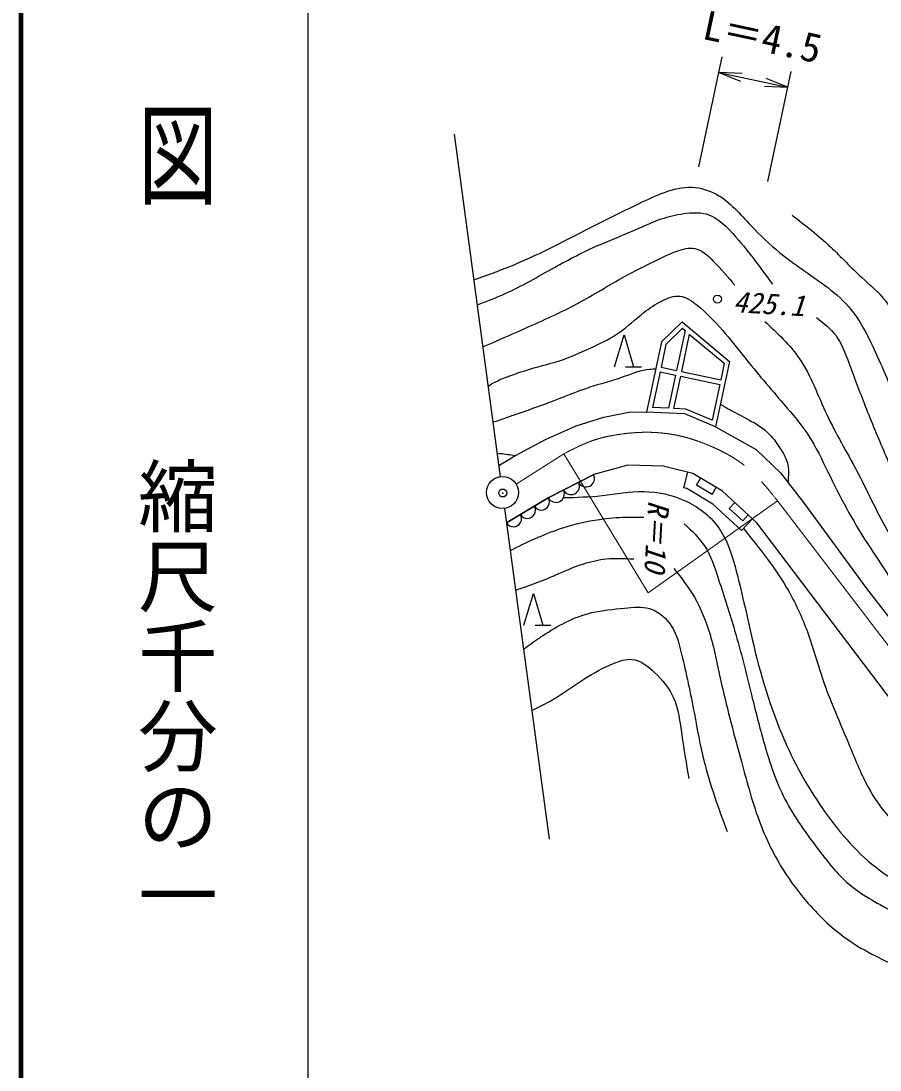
# Model space of a CAD drawing. Units: millimetres, scale not verified. Extents: x 40000 to 680000, y 20000 to 380000.
# Drawn here: x 40000 to 93878, y 252535 to 318295 of the extents above; entities that cross this region are included whole.
import ezdxf
from ezdxf.enums import TextEntityAlignment as Align

# ---------------------------------------------------------------- set-up
doc = ezdxf.new("R2010")
doc.units = ezdxf.units.MM
doc.header["$LTSCALE"] = 1000
doc.header["$PDMODE"] = 32
doc.header["$PDSIZE"] = 500
doc.linetypes.add('CHAIN', pattern=[18.5, 12, -1.5, 3.5, -1.5])
for name, color, linetype, lineweight in [('M-BGD', 7, 'Continuous', 25), ('M-BMK', 2, 'CHAIN', 13), ('M-BMK-SRVR', 3, 'Continuous', 25), ('M-STR-HTXT', 7, 'Continuous', 13), ('M-STR-STR3', 7, 'Continuous', 25), ('M-TTL', 2, 'Continuous', 140), ('M-TTL-BAND', 7, 'Continuous', 25)]:
    doc.layers.add(name, color=color, linetype=linetype, lineweight=lineweight)
doc.layers.add('M-OTRS', color=6, linetype='Continuous')
doc.styles.add('@ＭＳ ゴシック', font='')
doc.styles.add('ＭＳ ゴシック', font='')
doc.styles.get('@ＭＳ ゴシック').set_extended_font_data('@MS Gothic')
doc.styles.get('ＭＳ ゴシック').set_extended_font_data('MS Gothic')

# ---------------------------------------------------------------- blocks, each defined once
blk = doc.blocks.new('open_arrow')
at = {"color": 0, "linetype": 'Continuous', "lineweight": -2}
blk.add_lwpolyline([(7.5, 1.25), (0, 0), (7.5, -1.25)], dxfattribs=at)

msp = doc.modelspace()

# ---------------------------------------------------------------- linework, layer by layer
at = {"layer": 'M-BGD'}
for p, q in [((81464, 299433), (80173, 298174)), ((81464, 299433), (84441, 296959)), ((77222, 296619), (77822, 298619)), ((77822, 298619), (78422, 296619)), ((81480, 299030), (80448, 298023)), ((81654, 298885), (81123, 296392)), ((81914, 298669), (81416, 296330)), ((81480, 299030), (81654, 298885)), ((81914, 298669), (84110, 296844)), ((80173, 298174), (79236, 293773)), ((80448, 298023), (80145, 296601)), ((77922, 296619), (78922, 296619)), ((80145, 296601), (81123, 296392)), ((84441, 296959), (83567, 292851)), ((84110, 296844), (83889, 295803)), ((80082, 296307), (79603, 294058)), ((80082, 296307), (81060, 296099)), ((81060, 296099), (80616, 294015)), ((81354, 296036), (80920, 294002)), ((81354, 296036), (83826, 295510)), ((81416, 296330), (83889, 295803)), ((83826, 295510), (83349, 293269)), ((80616, 294015), (79603, 294058)), ((81701, 293969), (80920, 294002)), ((83349, 293269), (81701, 293969)), ((74815, 292915), (76553, 293453)), ((76553, 293453), (78222, 293784)), ((78222, 293784), (79236, 293773)), ((81634, 293671), (79236, 293773)), ((83567, 292851), (81634, 293671)), ((72938, 292080), (74815, 292915)), ((83567, 292851), (86113, 291437)), ((70974, 291037), (72938, 292080)), ((86113, 291437), (87625, 289960)), ((69965, 290440), (70974, 291037)), ((78070, 290443), (75920, 289862)), ((80278, 290384), (78070, 290443)), ((82137, 289920), (80278, 290384)), ((81803, 290003), (81560, 289033)), ((75920, 289862), (73073, 288409)), ((73073, 288409), (75920, 289862)), ((83996, 288816), (82137, 289920)), ((82363, 289204), (82618, 289634)), ((87625, 289960), (89068, 288117)), ((81752, 288985), (81560, 289033)), ((83396, 288009), (81752, 288985)), ((83352, 288617), (82363, 289204)), ((83352, 288617), (83607, 289047)), ((86146, 286840), (83996, 288816)), ((73073, 288409), (70451, 286834)), ((70451, 286834), (73073, 288409)), ((84426, 287742), (84764, 288110)), ((89068, 288117), (93031, 282729)), ((85193, 286358), (83396, 288009)), ((85273, 286964), (84426, 287742)), ((85869, 287094), (85193, 286358)), ((85273, 286964), (85611, 287332)), ((94745, 275510), (86146, 286840)), ((71539, 280413), (72139, 282413)), ((72139, 282413), (72739, 280413)), ((93031, 282729), (96715, 277949)), ((72239, 280413), (73239, 280413))]:
    msp.add_line(p, q, dxfattribs=at)
msp.add_circle((83683, 300866), 250, dxfattribs=at)
for centre, radius, start, end in [((74496, 289135), 533, 207.03086, 27.03086), ((75445, 289619), 533, 207.03086, 27.03086), ((73547, 288651), 533, 207.03086, 27.03086), ((72636, 288146), 510, 210.98362, 30.98362), ((71762, 287622), 510, 210.98362, 30.98362), ((70888, 287097), 510, 210.98362, 30.98362)]:
    msp.add_arc(centre, radius, start, end, dxfattribs=at)
for points, knots in [([(68399, 302072), (69179, 302348), (69959, 302623), (70724, 302934), (72333, 303589), (73876, 304402), (75428, 305194), (76538, 305761), (77652, 306317), (78771, 306855), (79292, 307104), (79813, 307350), (80363, 307546), (80920, 307745), (81505, 307894), (82092, 307869), (82620, 307847), (83149, 307684), (83614, 307431), (84471, 306964), (85108, 306190), (85782, 305471), (86357, 304857), (86958, 304284), (87603, 303765), (88495, 303046), (89469, 302431), (90394, 301735), (90932, 301330), (91453, 300898), (91893, 300398), (92625, 299563), (93130, 298540), (93599, 297515), (94153, 296305), (94657, 295095), (95144, 293872), (95824, 292165), (96470, 290435), (97219, 288753), (97903, 287217), (98673, 285721), (99502, 284256), (100255, 282925), (101057, 281621), (101947, 280382), (102584, 279494), (103266, 278640), (103999, 277822), (104834, 276890), (105736, 276004), (106766, 275309), (107573, 274764), (108458, 274337), (109372, 273971), (110313, 273595), (111284, 273284), (112277, 273164), (113533, 273013), (114824, 273166), (116082, 273395), (117177, 273593), (118246, 273848), (119334, 274040), (120437, 274236), (121558, 274367), (122677, 274386), (123916, 274407), (125152, 274291), (126390, 274202), (127222, 274142), (128055, 274094), (128881, 273994), (129786, 273885), (130683, 273714), (131602, 273671), (132489, 273630), (133397, 273707), (134230, 273994), (135233, 274339), (136128, 274987), (136905, 275724), (137473, 276262), (137977, 276847), (138481, 277433)], [0, 0, 0, 0, 1, 1, 1, 2, 2, 2, 3, 3, 3, 4, 4, 4, 5, 5, 5, 6, 6, 6, 7, 7, 7, 8, 8, 8, 9, 9, 9, 10, 10, 10, 11, 11, 11, 12, 12, 12, 13, 13, 13, 14, 14, 14, 15, 15, 15, 16, 16, 16, 17, 17, 17, 18, 18, 18, 19, 19, 19, 20, 20, 20, 21, 21, 21, 22, 22, 22, 23, 23, 23, 24, 24, 24, 25, 25, 25, 26, 26, 26, 27, 27, 27, 28, 28, 28, 28]), ([(68611, 300500), (69202, 300723), (69792, 300947), (70367, 301205), (71429, 301682), (72436, 302278), (73457, 302845), (74367, 303350), (75288, 303833), (76239, 304248), (76899, 304536), (77572, 304791), (78235, 305080), (78875, 305358), (79505, 305667), (80161, 305888), (80613, 306041), (81078, 306151), (81563, 306221), (82035, 306288), (82527, 306316), (82966, 306197), (83709, 305995), (84303, 305371), (84844, 304747), (85693, 303766), (86410, 302783), (87126, 301799)], [0, 0, 0, 0, 1, 1, 1, 2, 2, 2, 3, 3, 3, 4, 4, 4, 5, 5, 5, 6, 6, 6, 7, 7, 7, 8, 8, 8, 9, 9, 9, 9]), ([(88360, 306125), (89188, 305487), (90015, 304848), (90772, 304137), (91436, 303514), (92047, 302836), (92727, 302215), (93247, 301740), (93808, 301299), (94226, 300748), (94630, 300216), (94899, 299582), (95171, 298956), (95562, 298055), (95958, 297174), (96344, 296284), (96880, 295052), (97398, 293804), (97941, 292569), (98502, 291291), (99089, 290028), (99668, 288757), (100180, 287633), (100685, 286503), (101297, 285433), (101871, 284429), (102539, 283478), (103252, 282565), (104051, 281544), (104906, 280572), (105762, 279600)], [0, 0, 0, 0, 1, 1, 1, 2, 2, 2, 3, 3, 3, 4, 4, 4, 5, 5, 5, 6, 6, 6, 7, 7, 7, 8, 8, 8, 9, 9, 9, 10, 10, 10, 10]), ([(68964, 297873), (69231, 297984), (69498, 298095), (69763, 298210), (69842, 298245), (69921, 298279), (69999, 298314), (70550, 298557), (71100, 298799), (71651, 299042), (72750, 299527), (73851, 300017), (74907, 300587), (75903, 301123), (76858, 301731), (77855, 302275), (78482, 302617), (79125, 302935), (79757, 303249), (80203, 303472), (80644, 303693), (81136, 303867), (81503, 303998), (81898, 304102), (82253, 304034), (82694, 303949), (83073, 303599), (83418, 303249), (83918, 302742), (84345, 302235), (84773, 301728)], [0, 0, 0, 0, 1, 1, 1, 2, 2, 2, 3, 3, 3, 4, 4, 4, 5, 5, 5, 6, 6, 6, 7, 7, 7, 8, 8, 8, 9, 9, 9, 10, 10, 10, 10]), ([(69296, 295410), (69595, 295583), (69894, 295756), (70213, 295886), (70282, 295914), (70352, 295940), (70422, 295966), (70913, 296147), (71406, 296319), (71907, 296468), (72614, 296678), (73336, 296843), (74030, 297083), (74680, 297307), (75305, 297598), (75930, 297893), (76479, 298152), (77028, 298414), (77523, 298759), (78065, 299137), (78542, 299615), (79060, 300017), (79413, 300291), (79786, 300530), (80205, 300743), (80563, 300925), (80956, 301088), (81323, 301050), (81703, 301012), (82057, 300758), (82385, 300492), (83596, 299510), (84459, 298362), (85374, 297223), (86165, 296238), (86996, 295261), (87833, 294289), (88385, 293647), (88940, 293008), (89398, 292305), (89861, 291592), (90224, 290813), (90599, 290042), (91351, 288495), (92151, 286979), (93086, 285544), (93545, 284838), (94037, 284152), (94455, 283420), (94810, 282797), (95112, 282140), (95461, 281520), (95735, 281032), (96038, 280567), (96327, 280067), (96502, 279764), (96672, 279448), (96718, 279117), (96764, 278785), (96686, 278438), (96607, 278090)], [0, 0, 0, 0, 1, 1, 1, 2, 2, 2, 3, 3, 3, 4, 4, 4, 5, 5, 5, 6, 6, 6, 7, 7, 7, 8, 8, 8, 9, 9, 9, 10, 10, 10, 11, 11, 11, 12, 12, 12, 13, 13, 13, 14, 14, 14, 15, 15, 15, 16, 16, 16, 17, 17, 17, 18, 18, 18, 19, 19, 19, 20, 20, 20, 20]), ([(86644, 299463), (87437, 298729), (88230, 297994), (88825, 297126), (89552, 296065), (89986, 294805), (90539, 293620), (91103, 292413), (91792, 291284), (92409, 290113), (93062, 288877), (93636, 287594), (94318, 286373), (94975, 285198), (95731, 284082), (96461, 282945), (97130, 281903), (97776, 280845), (98526, 279867), (99268, 278899), (100112, 278011), (100941, 277101), (101638, 276337), (102325, 275558), (103123, 274920), (103952, 274256), (104901, 273744), (105849, 273232)], [0, 0, 0, 0, 1, 1, 1, 2, 2, 2, 3, 3, 3, 4, 4, 4, 5, 5, 5, 6, 6, 6, 7, 7, 7, 8, 8, 8, 9, 9, 9, 9]), ([(89884, 299707), (90327, 299365), (90770, 299022), (91096, 298590), (91437, 298138), (91650, 297589), (91857, 297045), (92204, 296130), (92530, 295231), (92879, 294335), (93262, 293349), (93672, 292365), (94091, 291387), (94497, 290441), (94912, 289500), (95375, 288582), (95827, 287687), (96324, 286813), (96825, 285944), (97575, 284640), (98331, 283344), (99122, 282060), (99715, 281097), (100328, 280140), (101047, 279279), (101941, 278209), (102999, 277285), (104043, 276337), (104969, 275495), (105885, 274634), (106931, 273983), (107902, 273379), (108985, 272956), (110068, 272532)], [0, 0, 0, 0, 1, 1, 1, 2, 2, 2, 3, 3, 3, 4, 4, 4, 5, 5, 5, 6, 6, 6, 7, 7, 7, 8, 8, 8, 9, 9, 9, 10, 10, 10, 11, 11, 11, 11]), ([(69601, 293145), (69884, 293240), (70167, 293335), (70449, 293435), (70559, 293475), (70670, 293515), (70780, 293555), (70891, 293594), (71002, 293633), (71113, 293671), (71779, 293902), (72448, 294125), (73108, 294373), (73976, 294697), (74830, 295062), (75707, 295351), (76418, 295585), (77144, 295769), (77858, 296021), (78374, 296204), (78883, 296422), (79423, 296468), (79437, 296470), (79452, 296471), (79467, 296472), (79583, 296481), (79700, 296490), (79817, 296500)], [0, 0, 0, 0, 1, 1, 1, 2, 2, 2, 3, 3, 3, 4, 4, 4, 5, 5, 5, 6, 6, 6, 7, 7, 7, 8, 8, 8, 9, 9, 9, 9]), ([(83893, 294261), (83950, 294226), (84006, 294191), (84063, 294157), (84176, 294088), (84292, 294023), (84408, 293959), (84755, 293767), (85105, 293583), (85458, 293395), (85943, 293137), (86435, 292871), (86827, 292501), (87118, 292226), (87354, 291894), (87581, 291551), (87776, 291257), (87965, 290955), (88056, 290629), (88169, 290227), (88135, 289790), (88101, 289352)], [0, 0, 0, 0, 1, 1, 1, 2, 2, 2, 3, 3, 3, 4, 4, 4, 5, 5, 5, 6, 6, 6, 7, 7, 7, 7]), ([(69936, 291198), (69976, 291194), (70016, 291191), (70055, 291188), (70374, 291159), (70689, 291106), (71005, 291054)], [0, 0, 0, 0, 1, 1, 1, 2, 2, 2, 2]), ([(74025, 288415), (74834, 288437), (75644, 288458), (76450, 288545), (77319, 288639), (78185, 288809), (79057, 288800), (79928, 288791), (80804, 288604), (81613, 288238), (82435, 287866), (83188, 287312), (83709, 286602), (84244, 285874), (84536, 284984), (84783, 284097), (85207, 282575), (85501, 281060), (85857, 279547), (86366, 277375), (87002, 275204), (87901, 273156), (88595, 271577), (89447, 270070), (90458, 268657), (91418, 267315), (92523, 266057), (93832, 265079), (95122, 264114), (96609, 263420), (98126, 262829), (100025, 262089), (101970, 261510), (103954, 261142), (105825, 260795), (107731, 260636), (109629, 260426), (111435, 260227), (113234, 259983), (115048, 259915), (116379, 259866), (117718, 259912), (119036, 259762), (120811, 259560), (122549, 259005), (124199, 258279), (125410, 257747), (126575, 257124), (127829, 256746), (128962, 256404), (130169, 256262), (131357, 256285), (132719, 256313), (134057, 256558), (135396, 256848), (137126, 257223), (138858, 257673), (140406, 258484), (141769, 259197), (142990, 260190), (144138, 261244), (145300, 262312), (146388, 263443), (147359, 264670), (148737, 266413), (149879, 268350), (150886, 270345), (151817, 272187), (152634, 274078), (153545, 275917), (154317, 277476), (155157, 278998), (155947, 280569), (156517, 281702), (157061, 282861), (157737, 283892), (158130, 284493), (158568, 285050), (159015, 285682), (159323, 286118), (159635, 286589), (160088, 286755), (160471, 286896), (160954, 286819), (161367, 286653), (162367, 286250), (162954, 285321), (163565, 284455), (164212, 283537), (164887, 282690), (165508, 281796), (166548, 280298), (167434, 278670), (168319, 277042)], [0, 0, 0, 0, 1, 1, 1, 2, 2, 2, 3, 3, 3, 4, 4, 4, 5, 5, 5, 6, 6, 6, 7, 7, 7, 8, 8, 8, 9, 9, 9, 10, 10, 10, 11, 11, 11, 12, 12, 12, 13, 13, 13, 14, 14, 14, 15, 15, 15, 16, 16, 16, 17, 17, 17, 18, 18, 18, 19, 19, 19, 20, 20, 20, 21, 21, 21, 22, 22, 22, 23, 23, 23, 24, 24, 24, 25, 25, 25, 26, 26, 26, 27, 27, 27, 28, 28, 28, 29, 29, 29, 30, 30, 30, 31, 31, 31, 31]), ([(70685, 285091), (71187, 285352), (71689, 285612), (72207, 285836), (72280, 285867), (72353, 285898), (72425, 285928), (72936, 286142), (73449, 286350), (73975, 286521), (74728, 286768), (75507, 286941), (76294, 287052), (76840, 287130), (77391, 287177), (77942, 287192), (78314, 287202), (78687, 287197), (79060, 287192)], [0, 0, 0, 0, 1, 1, 1, 2, 2, 2, 3, 3, 3, 4, 4, 4, 5, 5, 5, 6, 6, 6, 6]), ([(81602, 286773), (82061, 286343), (82520, 285913), (82860, 285404), (83280, 284773), (83516, 284021), (83754, 283280), (84098, 282207), (84447, 281160), (84760, 280095), (85151, 278761), (85487, 277399), (85821, 276044), (86070, 275035), (86318, 274029), (86604, 273026), (86947, 271818), (87345, 270614), (87917, 269506), (88499, 268376), (89261, 267346), (90040, 266321), (90608, 265573), (91186, 264828), (91884, 264225), (92686, 263533), (93647, 263027), (94595, 262521), (95438, 262070), (96271, 261618), (97137, 261235), (98236, 260750), (99388, 260376), (100546, 260034), (101766, 259673), (102992, 259347), (104234, 259084), (105580, 258799), (106944, 258588), (108313, 258441), (109855, 258277), (111403, 258195), (112951, 258106), (114146, 258038), (115341, 257966), (116528, 257827), (117500, 257713), (118468, 257554), (119434, 257380), (120373, 257210), (121311, 257024), (122228, 256765), (123224, 256483), (124194, 256114), (125161, 255731), (126186, 255326), (127207, 254905), (128263, 254614), (129507, 254270), (130799, 254107), (132090, 253943)], [0, 0, 0, 0, 1, 1, 1, 2, 2, 2, 3, 3, 3, 4, 4, 4, 5, 5, 5, 6, 6, 6, 7, 7, 7, 8, 8, 8, 9, 9, 9, 10, 10, 10, 11, 11, 11, 12, 12, 12, 13, 13, 13, 14, 14, 14, 15, 15, 15, 16, 16, 16, 17, 17, 17, 18, 18, 18, 19, 19, 19, 20, 20, 20, 20]), ([(85309, 286484), (86329, 285218), (87349, 283952), (88149, 282548), (88642, 281681), (89052, 280761), (89387, 279819), (89754, 278787), (90032, 277728), (90396, 276698), (90784, 275597), (91271, 274531), (91719, 273452), (92088, 272565), (92431, 271670), (92854, 270804), (93203, 270088), (93607, 269392), (94115, 268787), (94677, 268116), (95368, 267558), (96069, 267022), (96812, 266454), (97567, 265911), (98370, 265446), (99296, 264909), (100286, 264474), (101301, 264122), (102158, 263824), (103032, 263586), (103918, 263397), (105050, 263155), (106200, 262995), (107353, 262892), (108717, 262771), (110086, 262730), (111451, 262640), (113113, 262531), (114770, 262351), (116431, 262199), (118222, 262035), (120019, 261904), (121789, 261600), (123265, 261347), (124723, 260973), (126202, 260749), (127804, 260506), (129430, 260439), (131056, 260371)], [0, 0, 0, 0, 1, 1, 1, 2, 2, 2, 3, 3, 3, 4, 4, 4, 5, 5, 5, 6, 6, 6, 7, 7, 7, 8, 8, 8, 9, 9, 9, 10, 10, 10, 11, 11, 11, 12, 12, 12, 13, 13, 13, 14, 14, 14, 15, 15, 15, 16, 16, 16, 16]), ([(71018, 282622), (71770, 282875), (72522, 283129), (73251, 283441), (73336, 283478), (73421, 283515), (73505, 283552), (74097, 283813), (74688, 284079), (75305, 284275), (75765, 284420), (76239, 284527), (76717, 284574), (77283, 284630), (77855, 284602), (78427, 284574)], [0, 0, 0, 0, 1, 1, 1, 2, 2, 2, 3, 3, 3, 4, 4, 4, 5, 5, 5, 5]), ([(80951, 283975), (81407, 283394), (81863, 282813), (82234, 282179), (82662, 281447), (82975, 280644), (83218, 279827), (83522, 278799), (83715, 277747), (83945, 276705), (84303, 275082), (84752, 273480), (85185, 271872), (85542, 270546), (85888, 269216), (86383, 267937), (86774, 266925), (87257, 265945), (87837, 265028), (88294, 264305), (88811, 263621), (89376, 262975), (90117, 262130), (90940, 261348), (91857, 260709), (92927, 259962), (94125, 259409), (95322, 258870), (96633, 258278), (97943, 257704), (99299, 257244), (100510, 256834), (101758, 256516), (103020, 256303), (104434, 256066), (105865, 255961), (107297, 255876), (108922, 255779), (110548, 255708), (112173, 255705), (113284, 255702), (114395, 255731), (115509, 255662), (116744, 255585), (117984, 255386), (119144, 254978), (120092, 254643), (120987, 254169), (121882, 253694)], [0, 0, 0, 0, 1, 1, 1, 2, 2, 2, 3, 3, 3, 4, 4, 4, 5, 5, 5, 6, 6, 6, 7, 7, 7, 8, 8, 8, 9, 9, 9, 10, 10, 10, 11, 11, 11, 12, 12, 12, 13, 13, 13, 14, 14, 14, 15, 15, 15, 16, 16, 16, 16]), ([(71518, 278910), (71851, 279158), (72185, 279407), (72532, 279636), (72598, 279679), (72664, 279722), (72731, 279765), (73197, 280064), (73666, 280360), (74163, 280607), (74685, 280866), (75239, 281072), (75802, 281205), (76470, 281363), (77152, 281419), (77851, 281489), (78384, 281543), (78927, 281605), (79427, 281458), (79907, 281316), (80347, 280981), (80656, 280575), (81072, 280028), (81249, 279353), (81412, 278684), (81726, 277402), (81990, 276144), (82232, 274870), (82418, 273893), (82591, 272906), (82831, 271939), (83206, 270427), (83743, 268960), (84281, 267494)], [0, 0, 0, 0, 1, 1, 1, 2, 2, 2, 3, 3, 3, 4, 4, 4, 5, 5, 5, 6, 6, 6, 7, 7, 7, 8, 8, 8, 9, 9, 9, 10, 10, 10, 11, 11, 11, 11]), ([(72034, 275078), (72481, 275286), (72929, 275495), (73347, 275754), (73432, 275807), (73516, 275862), (73600, 275917), (73684, 275972), (73768, 276028), (73852, 276083), (74354, 276415), (74854, 276759), (75361, 277076), (75930, 277433), (76509, 277758), (77157, 278022), (77538, 278177), (77943, 278311), (78324, 278274), (78846, 278224), (79324, 277851), (79742, 277455), (80236, 276986), (80646, 276484), (80908, 275910), (81236, 275191), (81330, 274359), (81444, 273546), (81574, 272615), (81730, 271709), (81885, 270804)], [0, 0, 0, 0, 1, 1, 1, 2, 2, 2, 3, 3, 3, 4, 4, 4, 5, 5, 5, 6, 6, 6, 7, 7, 7, 8, 8, 8, 9, 9, 9, 10, 10, 10, 10])]:
    msp.add_open_spline(points, degree=3, knots=knots, dxfattribs=at)
at = {"layer": 'M-BMK'}
for p, q in [((71049, 289268), (74049, 291163)), ((87385, 288299), (97128, 275585))]:
    msp.add_line(p, q, dxfattribs=at)
msp.add_open_spline([(74049, 291163), (74656, 291477), (75262, 291791), (75904, 292009), (76442, 292191), (77004, 292306), (77569, 292387), (78105, 292464), (78644, 292511), (79184, 292513), (79938, 292517), (80697, 292436), (81430, 292261), (82043, 292115), (82639, 291903), (83222, 291655), (83914, 291361), (84588, 291015), (85190, 290570), (85659, 290224), (86084, 289817), (86477, 289384), (86794, 289034), (87090, 288667), (87385, 288299)], degree=3, knots=[0, 0, 0, 0, 1, 1, 1, 2, 2, 2, 3, 3, 3, 4, 4, 4, 5, 5, 5, 6, 6, 6, 7, 7, 7, 8, 8, 8, 8], dxfattribs=at)
at = {"layer": 'M-BMK-SRVR'}
for p, q in [((67171, 311197), (70061, 289728)), ((70329, 287736), (73122, 266997))]:
    msp.add_line(p, q, dxfattribs=at)
msp.add_circle((70202, 288735), 1000, dxfattribs=at)
at = {"layer": 'M-OTRS'}
msp.add_point((70217, 288706), dxfattribs=at)
at = {"layer": 'M-STR-HTXT'}
for p in [(74049, 291163), (87448, 288218)]:
    msp.add_line(p, (79333, 282442), dxfattribs=at)
at = {"layer": 'M-STR-STR3'}
for p, q in [((82513, 309161), (83979, 316044)), ((83771, 315066), (88101, 314144)), ((86844, 308239), (88310, 315122))]:
    msp.add_line(p, q, dxfattribs=at)
at = {"layer": 'M-TTL'}
msp.add_line((40000, 380000), (40000, 20000), dxfattribs=at)
at = {"layer": 'M-TTL-BAND'}
msp.add_line((58000, 370000), (58000, 20000), dxfattribs=at)

# ---------------------------------------------------------------- block references
at = {"layer": 'M-STR-STR3', "xscale": 193, "yscale": 193}
for p, rotation in [((83771, 315066), 348), ((88101, 314144), 168)]:
    msp.add_blockref('open_arrow', p, dxfattribs=dict(at, rotation=rotation))

# ---------------------------------------------------------------- texts
at = {"layer": 'M-BGD', "style": 'ＭＳ ゴシック', "oblique": 15}
msp.add_text('425.1', height=1320, rotation=356.634, dxfattribs=at).set_placement((84667, 300706), align=Align.MIDDLE_LEFT)
at = {"layer": 'M-STR-HTXT', "style": 'ＭＳ ゴシック', "oblique": 15}
msp.add_text('R＝10', height=1320, rotation=266.78, dxfattribs=at).set_placement((80010, 288221), align=Align.MIDDLE_LEFT)
at = {"layer": 'M-STR-STR3', "style": 'ＭＳ ゴシック'}
msp.add_text('L＝4.5', height=1833, rotation=347.977, dxfattribs=at).set_placement((82843, 318087), align=Align.MIDDLE_LEFT)
at = {"layer": 'M-TTL-BAND', "style": '@ＭＳ ゴシック', "width": 1.4}
msp.add_text('平  面  図', height=3666, rotation=270, dxfattribs=at).set_placement((49777, 306475), align=Align.MIDDLE_RIGHT)
at = {"layer": 'M-TTL-BAND', "style": '@ＭＳ ゴシック'}
msp.add_text('縮尺千分の一', height=3666, rotation=270, dxfattribs=at).set_placement((49777, 261030), align=Align.MIDDLE_RIGHT)

doc.saveas('drawing.dxf')
